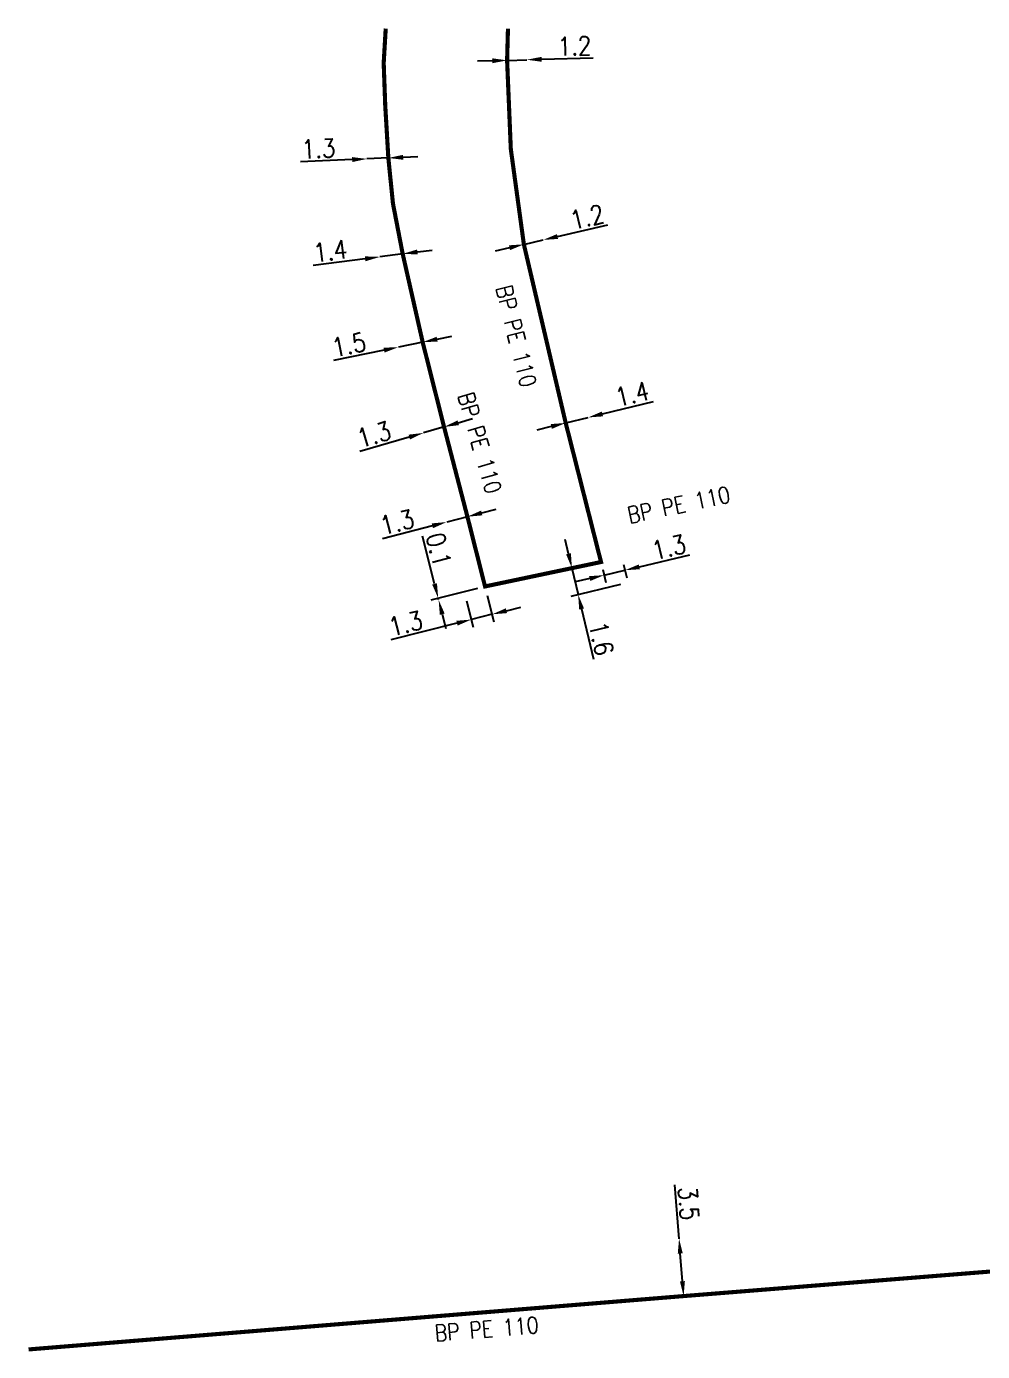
# Model space of a CAD drawing. Header units: millimetres. Extents: x 185000 to 186000, y 127990 to 129010.
# Drawn here: x 184999.9 to 185058, y 128919.5 to 129000.1 of the extents above; entities that cross this region are included whole.
import ezdxf
from ezdxf.enums import TextEntityAlignment as Align

# ---------------------------------------------------------------- set-up
doc = ezdxf.new("R2010")
doc.units = ezdxf.units.MM
doc.header["$PDMODE"] = 34
doc.linetypes.add('L_25_PE', pattern=[2000, 1000, 1000])
doc.layers.get('DEFPOINTS').update_dxf_attribs({"linetype": 'CONTINUOUS'})
doc.layers.add('L_150', color=1, linetype='CONTINUOUS')
doc.styles.get("Standard").update_dxf_attribs({"font": 'romans.shx', "width": 0.85})
doc.dimstyles.get("Standard").update_dxf_attribs({"dimtxt": 1.5, "dimasz": 1.2, "dimexe": 0.625, "dimexo": 0.625, "dimgap": 0.25, "dimtad": 1, "dimdec": 1, "dimzin": 0, "dimdsep": 46, "dimtxsty": 'Standard', "dimcen": -0.5, "dimadec": 0, "dimazin": 0, "dimtfac": 1, "dimtdec": 1, "dimtmove": 0, "dimatfit": 3, "dimfxl": 0, "dimtolj": 1, "dimtzin": 0, "dimarcsym": 0})

# ---------------------------------------------------------------- blocks, each defined once
blk = doc.blocks.new('*D559')
at = {"layer": 'DEFPOINTS', "color": 0, "linetype": 'Continuous', "transparency": 16777216}
for p in [(185032.651, 128976.011), (185034.011, 128976.345), (185034.011, 128976.345)]:
    blk.add_point(p, dxfattribs=at)
at = {"layer": 'L_150', "color": 0, "linetype": 'Continuous', "lineweight": -2, "transparency": 16777216}
for p, q in [((185034.885, 128976.56), (185037.98, 128977.321)), ((185031.777, 128975.796), (185030.904, 128975.581)), ((185032.651, 128976.011), (185034.011, 128976.345))]:
    blk.add_line(p, q, dxfattribs=at)
at = {"layer": 'L_150', "color": 0, "linetype": 'Continuous', "transparency": 16777216}
for points in [[(185034.849, 128976.705), (185034.921, 128976.414), (185034.011, 128976.345)], [(185031.742, 128975.942), (185031.813, 128975.65), (185032.651, 128976.011)]]:
    blk.add_solid(points, dxfattribs=at)
at = {"layer": 'L_150', "color": 0, "linetype": 'Continuous', "transparency": 16777216, "insert": (185036.691, 128977.776), "char_height": 1.125, "attachment_point": 5, "rotation": 13.80974}
blk.add_mtext('\\A1;1.4', dxfattribs=at)
blk = doc.blocks.new('*D560')
at = {"layer": 'DEFPOINTS', "color": 0, "linetype": 'Continuous', "transparency": 16777216}
for p in [(185031.277, 128987.146), (185031.277, 128987.146), (185030.108, 128986.874)]:
    blk.add_point(p, dxfattribs=at)
at = {"layer": 'L_150', "color": 0, "linetype": 'Continuous', "lineweight": -2, "transparency": 16777216}
for p, q in [((185032.154, 128987.35), (185035.214, 128988.063)), ((185030.108, 128986.874), (185031.277, 128987.146)), ((185029.232, 128986.67), (185028.355, 128986.465))]:
    blk.add_line(p, q, dxfattribs=at)
at = {"layer": 'L_150', "color": 0, "linetype": 'Continuous', "transparency": 16777216}
for points in [[(185032.119, 128987.496), (185032.188, 128987.204), (185031.277, 128987.146)], [(185029.198, 128986.816), (185029.266, 128986.523), (185030.108, 128986.874)]]:
    blk.add_solid(points, dxfattribs=at)
at = {"layer": 'L_150', "color": 0, "linetype": 'Continuous', "transparency": 16777216, "insert": (185033.952, 128988.539), "char_height": 1.125, "attachment_point": 5, "rotation": 13.11487}
blk.add_mtext('\\A1;1.2', dxfattribs=at)
blk = doc.blocks.new('*D561')
at = {"layer": 'DEFPOINTS', "color": 0, "linetype": 'Continuous', "transparency": 16777216}
for p in [(185029.089, 128998.067), (185030.288, 128998.103), (185030.288, 128998.103)]:
    blk.add_point(p, dxfattribs=at)
at = {"layer": 'L_150', "color": 0, "linetype": 'Continuous', "lineweight": -2, "transparency": 16777216}
for p, q in [((185028.189, 128998.04), (185027.289, 128998.013)), ((185029.089, 128998.067), (185030.288, 128998.103)), ((185031.188, 128998.13), (185034.328, 128998.225))]:
    blk.add_line(p, q, dxfattribs=at)
at = {"layer": 'L_150', "color": 0, "linetype": 'Continuous', "transparency": 16777216}
for points in [[(185028.184, 128998.19), (185028.193, 128997.89), (185029.089, 128998.067)], [(185031.183, 128998.28), (185031.192, 128997.98), (185030.288, 128998.103)]]:
    blk.add_solid(points, dxfattribs=at)
at = {"layer": 'L_150', "color": 0, "linetype": 'Continuous', "transparency": 16777216, "insert": (185033.185, 128998.941), "char_height": 1.125, "attachment_point": 5, "rotation": 1.72494}
blk.add_mtext('\\A1;1.2', dxfattribs=at)
blk = doc.blocks.new('*D562')
at = {"layer": 'DEFPOINTS', "color": 0, "linetype": 'Continuous', "transparency": 16777216}
for p in [(185033.029, 128967.18), (185036.434, 128966.286), (185033.409, 128965.572)]:
    blk.add_point(p, dxfattribs=at)
at = {"layer": 'L_150', "color": 0, "linetype": 'Continuous', "lineweight": -2, "transparency": 16777216}
for p, q in [((185032.822, 128968.056), (185032.615, 128968.932)), ((185033.029, 128967.18), (185033.409, 128965.572)), ((185035.978, 128966.178), (185032.953, 128965.464)), ((185033.616, 128964.696), (185034.338, 128961.638))]:
    blk.add_line(p, q, dxfattribs=at)
at = {"layer": 'L_150', "color": 0, "linetype": 'Continuous', "transparency": 16777216}
for points in [[(185032.968, 128968.091), (185032.676, 128968.022), (185033.029, 128967.18)], [(185033.762, 128964.73), (185033.47, 128964.661), (185033.409, 128965.572)]]:
    blk.add_solid(points, dxfattribs=at)
at = {"layer": 'L_150', "color": 0, "linetype": 'Continuous', "transparency": 16777216, "insert": (185034.81, 128962.901), "char_height": 1.125, "attachment_point": 5, "rotation": 283.28531}
blk.add_mtext('\\A1;1.6', dxfattribs=at)
blk = doc.blocks.new('*D563')
at = {"layer": 'DEFPOINTS', "color": 0, "linetype": 'Continuous', "transparency": 16777216}
for p in [(185036.064, 128967.852), (185034.799, 128967.553), (185036.253, 128967.053)]:
    blk.add_point(p, dxfattribs=at)
at = {"layer": 'L_150', "color": 0, "linetype": 'Continuous', "lineweight": -2, "transparency": 16777216}
for p, q in [((185037.129, 128967.26), (185040.187, 128967.982)), ((185034.907, 128967.097), (185035.095, 128966.298)), ((185034.988, 128966.754), (185036.253, 128967.053)), ((185036.172, 128967.396), (185036.361, 128966.597)), ((185034.112, 128966.547), (185033.236, 128966.34))]:
    blk.add_line(p, q, dxfattribs=at)
at = {"layer": 'L_150', "color": 0, "linetype": 'Continuous', "transparency": 16777216}
for points in [[(185037.094, 128967.406), (185037.163, 128967.114), (185036.253, 128967.053)], [(185034.077, 128966.693), (185034.146, 128966.401), (185034.988, 128966.754)]]:
    blk.add_solid(points, dxfattribs=at)
at = {"layer": 'L_150', "color": 0, "linetype": 'Continuous', "transparency": 16777216, "insert": (185038.923, 128968.454), "char_height": 1.125, "attachment_point": 5, "rotation": 13.28531}
blk.add_mtext('\\A1;1.3', dxfattribs=at)
blk = doc.blocks.new('*D564')
at = {"layer": 'DEFPOINTS', "color": 0, "linetype": 'Continuous', "transparency": 16777216}
for p in [(185026.676, 128970.31), (185025.418, 128969.983), (185025.418, 128969.983)]:
    blk.add_point(p, dxfattribs=at)
at = {"layer": 'L_150', "color": 0, "linetype": 'Continuous', "lineweight": -2, "transparency": 16777216}
for p, q in [((185026.676, 128970.31), (185025.418, 128969.983)), ((185027.547, 128970.536), (185028.418, 128970.763)), ((185024.547, 128969.757), (185021.506, 128968.966))]:
    blk.add_line(p, q, dxfattribs=at)
at = {"layer": 'L_150', "color": 0, "linetype": 'Continuous', "transparency": 16777216}
for points in [[(185027.51, 128970.681), (185027.585, 128970.391), (185026.676, 128970.31)], [(185024.509, 128969.902), (185024.585, 128969.611), (185025.418, 128969.983)]]:
    blk.add_solid(points, dxfattribs=at)
at = {"layer": 'L_150', "color": 0, "linetype": 'Continuous', "transparency": 16777216, "insert": (185022.402, 128969.974), "char_height": 1.125, "attachment_point": 5, "rotation": 14.56568}
blk.add_mtext('\\A1;1.3', dxfattribs=at)
blk = doc.blocks.new('*D565')
at = {"layer": 'DEFPOINTS', "color": 0, "linetype": 'Continuous', "transparency": 16777216}
for p in [(185027.748, 128966.067), (185024.926, 128965.25), (185024.926, 128965.25)]:
    blk.add_point(p, dxfattribs=at)
at = {"layer": 'L_150', "color": 0, "linetype": 'Continuous', "lineweight": -2, "transparency": 16777216}
for p, q in [((185024.681, 128966.22), (185023.945, 128969.134)), ((185027.293, 128965.952), (185024.447, 128965.233)), ((185024.926, 128965.25), (185024.901, 128965.348)), ((185024.472, 128965.136), (185024.472, 128965.136)), ((185025.146, 128964.378), (185025.367, 128963.505))]:
    blk.add_line(p, q, dxfattribs=at)
at = {"layer": 'L_150', "color": 0, "linetype": 'Continuous', "transparency": 16777216}
for points in [[(185024.826, 128966.257), (185024.536, 128966.184), (185024.901, 128965.348)], [(185025.292, 128964.414), (185025.001, 128964.341), (185024.926, 128965.25)]]:
    blk.add_solid(points, dxfattribs=at)
at = {"layer": 'L_150', "color": 0, "linetype": 'Continuous', "transparency": 16777216, "insert": (185024.93, 128968.297), "char_height": 1.125, "attachment_point": 5, "rotation": 284.17309}
blk.add_mtext('\\A1;0.1', dxfattribs=at)
blk = doc.blocks.new('*D566')
at = {"layer": 'DEFPOINTS', "color": 0, "linetype": 'Continuous', "transparency": 16777216}
for p in [(185026.512, 128965.651), (185027.772, 128965.969), (185026.916, 128964.053)]:
    blk.add_point(p, dxfattribs=at)
at = {"layer": 'L_150', "color": 0, "linetype": 'Continuous', "lineweight": -2, "transparency": 16777216}
for p, q in [((185027.887, 128965.515), (185028.291, 128963.917)), ((185026.627, 128965.197), (185027.031, 128963.598)), ((185029.049, 128964.592), (185029.921, 128964.812)), ((185026.043, 128963.832), (185022.014, 128962.815)), ((185028.176, 128964.371), (185026.916, 128964.053))]:
    blk.add_line(p, q, dxfattribs=at)
at = {"layer": 'L_150', "color": 0, "linetype": 'Continuous', "transparency": 16777216}
for points in [[(185029.012, 128964.737), (185029.085, 128964.446), (185028.176, 128964.371)], [(185026.006, 128963.978), (185026.08, 128963.687), (185026.916, 128964.053)]]:
    blk.add_solid(points, dxfattribs=at)
at = {"layer": 'L_150', "color": 0, "linetype": 'Continuous', "transparency": 16777216, "insert": (185022.917, 128963.816), "char_height": 1.125, "attachment_point": 5, "rotation": 14.1766}
blk.add_mtext('\\A1;1.3', dxfattribs=at)
blk = doc.blocks.new('*D567')
at = {"layer": 'DEFPOINTS', "color": 0, "linetype": 'Continuous', "transparency": 16777216}
for p in [(185025.256, 128975.77), (185024.008, 128975.406), (185024.008, 128975.406)]:
    blk.add_point(p, dxfattribs=at)
at = {"layer": 'L_150', "color": 0, "linetype": 'Continuous', "lineweight": -2, "transparency": 16777216}
for p, q in [((185025.256, 128975.77), (185024.008, 128975.406)), ((185026.12, 128976.022), (185026.984, 128976.273)), ((185023.144, 128975.154), (185020.127, 128974.275))]:
    blk.add_line(p, q, dxfattribs=at)
at = {"layer": 'L_150', "color": 0, "linetype": 'Continuous', "transparency": 16777216}
for points in [[(185026.078, 128976.166), (185026.162, 128975.878), (185025.256, 128975.77)], [(185023.102, 128975.298), (185023.186, 128975.01), (185024.008, 128975.406)]]:
    blk.add_solid(points, dxfattribs=at)
at = {"layer": 'L_150', "color": 0, "linetype": 'Continuous', "transparency": 16777216, "insert": (185020.994, 128975.309), "char_height": 1.125, "attachment_point": 5, "rotation": 16.2476}
blk.add_mtext('\\A1;1.3', dxfattribs=at)
blk = doc.blocks.new('*D568')
at = {"layer": 'DEFPOINTS', "color": 0, "linetype": 'Continuous', "transparency": 16777216}
for p in [(185022.488, 128980.622), (185022.488, 128980.622), (185023.957, 128980.925)]:
    blk.add_point(p, dxfattribs=at)
at = {"layer": 'L_150', "color": 0, "linetype": 'Continuous', "lineweight": -2, "transparency": 16777216}
for p, q in [((185023.957, 128980.925), (185022.488, 128980.622)), ((185024.838, 128981.108), (185025.72, 128981.29)), ((185021.607, 128980.44), (185018.53, 128979.804))]:
    blk.add_line(p, q, dxfattribs=at)
at = {"layer": 'L_150', "color": 0, "linetype": 'Continuous', "transparency": 16777216}
for points in [[(185021.576, 128980.587), (185021.637, 128980.293), (185022.488, 128980.622)], [(185024.808, 128981.254), (185024.869, 128980.961), (185023.957, 128980.925)]]:
    blk.add_solid(points, dxfattribs=at)
at = {"layer": 'L_150', "color": 0, "linetype": 'Continuous', "transparency": 16777216, "insert": (185019.476, 128980.766), "char_height": 1.125, "attachment_point": 5, "rotation": 11.67176}
blk.add_mtext('\\A1;1.5', dxfattribs=at)
blk = doc.blocks.new('*D569')
at = {"layer": 'DEFPOINTS', "color": 0, "linetype": 'Continuous', "transparency": 16777216}
for p in [(185022.742, 128986.295), (185021.354, 128986.112), (185021.354, 128986.112)]:
    blk.add_point(p, dxfattribs=at)
at = {"layer": 'L_150', "color": 0, "linetype": 'Continuous', "lineweight": -2, "transparency": 16777216}
for p, q in [((185022.742, 128986.295), (185021.354, 128986.112)), ((185023.634, 128986.412), (185024.527, 128986.529)), ((185020.462, 128985.995), (185017.301, 128985.579))]:
    blk.add_line(p, q, dxfattribs=at)
at = {"layer": 'L_150', "color": 0, "linetype": 'Continuous', "transparency": 16777216}
for points in [[(185023.615, 128986.561), (185023.654, 128986.263), (185022.742, 128986.295)], [(185020.442, 128986.143), (185020.481, 128985.846), (185021.354, 128986.112)]]:
    blk.add_solid(points, dxfattribs=at)
at = {"layer": 'L_150', "color": 0, "linetype": 'Continuous', "transparency": 16777216, "insert": (185018.338, 128986.472), "char_height": 1.125, "attachment_point": 5, "rotation": 7.49317}
blk.add_mtext('\\A1;1.4', dxfattribs=at)
blk = doc.blocks.new('*D570')
at = {"layer": 'DEFPOINTS', "color": 0, "linetype": 'Continuous', "transparency": 16777216}
for p in [(185020.571, 128992.071), (185020.571, 128992.071), (185021.87, 128992.129)]:
    blk.add_point(p, dxfattribs=at)
at = {"layer": 'L_150', "color": 0, "linetype": 'Continuous', "lineweight": -2, "transparency": 16777216}
for p, q in [((185019.672, 128992.031), (185016.533, 128991.892)), ((185021.87, 128992.129), (185020.571, 128992.071)), ((185022.769, 128992.168), (185023.668, 128992.208))]:
    blk.add_line(p, q, dxfattribs=at)
at = {"layer": 'L_150', "color": 0, "linetype": 'Continuous', "transparency": 16777216}
for points in [[(185019.665, 128992.181), (185019.679, 128991.881), (185020.571, 128992.071)], [(185022.762, 128992.318), (185022.775, 128992.019), (185021.87, 128992.129)]]:
    blk.add_solid(points, dxfattribs=at)
at = {"layer": 'L_150', "color": 0, "linetype": 'Continuous', "transparency": 16777216, "insert": (185017.62, 128992.691), "char_height": 1.125, "attachment_point": 5, "rotation": 2.53908}
blk.add_mtext('\\A1;1.3', dxfattribs=at)
blk = doc.blocks.new('*D1214')
at = {"layer": 'DEFPOINTS', "color": 0, "linetype": 'Continuous', "transparency": 16777216}
for p in [(185039.542, 128926.394), (185039.542, 128926.394), (185039.819, 128922.905)]:
    blk.add_point(p, dxfattribs=at)
at = {"layer": 'L_150', "color": 0, "linetype": 'Continuous', "lineweight": -2, "transparency": 16777216}
for p, q in [((185039.542, 128926.394), (185039.283, 128929.662)), ((185039.748, 128923.802), (185039.613, 128925.497))]:
    blk.add_line(p, q, dxfattribs=at)
at = {"layer": 'L_150', "color": 0, "linetype": 'Continuous', "transparency": 16777216}
for points in [[(185039.763, 128925.509), (185039.464, 128925.485), (185039.542, 128926.394)], [(185039.897, 128923.814), (185039.598, 128923.79), (185039.819, 128922.905)]]:
    blk.add_solid(points, dxfattribs=at)
at = {"layer": 'L_150', "color": 0, "linetype": 'Continuous', "transparency": 16777216, "insert": (185040.125, 128928.536), "char_height": 1.125, "attachment_point": 5, "rotation": 274.53331}
blk.add_mtext('\\A1;3.5', dxfattribs=at)

msp = doc.modelspace()

# ---------------------------------------------------------------- linework, layer by layer
at = {"layer": 'L_150', "linetype": 'L_25_PE', "const_width": 0.25, "flags": 128}
msp.add_lwpolyline([(185021.71, 129000), (185021.587, 128997.899), (185021.68, 128995.339), (185021.87, 128992.129), (185022.152, 128989.347), (185022.742, 128986.295), (185023.957, 128980.925), (185025.256, 128975.77), (185026.676, 128970.31), (185027.748, 128966.067), (185033.029, 128967.18), (185034.799, 128967.553), (185032.651, 128976.011), (185030.108, 128986.874), (185029.314, 128992.675), (185029.089, 128998.067), (185029.142, 129000)], dxfattribs=at)
at = {"layer": 'L_150', "linetype": 'L_25_PE', "ltscale": 0.5, "const_width": 0.25, "flags": 128}
msp.add_lwpolyline([(185000, 128919.659), (185039.819, 128922.905), (185059.883, 128924.511), (185066.861, 128925.065), (185073.65, 128928.413), (185080.21, 128928.183), (185086.885, 128928.764), (185092.798, 128929.753), (185093.697, 128929.792), (185094.189, 128929.813), (185104.417, 128930.256), (185105.516, 128930.304), (185105.516, 128930.304), (185106.837, 128928.425), (185113.39, 128928.907), (185139.703, 128931.038), (185171.309, 128933.505), (185174.806, 128933.895), (185180.874, 128934.571), (185197.646, 128936.439), (185231.286, 128940.079), (185249.636, 128941.996), (185252.055, 128947.628), (185247.277, 128958.591), (185246.899, 128959.676), (185246.552, 128960.669)], dxfattribs=at)

# ---------------------------------------------------------------- texts
at = {"layer": 'L_150', "linetype": 'Continuous', "width": 0.85}
for rotation, p in [(284.16617, (185029.642, 128981.291)), (286.01962, (185027.426, 128974.795)), (11.90682, (185039.523, 128971.031)), (4.66075, (185027.843, 128920.901))]:
    msp.add_text('BP PE 110', height=1, rotation=rotation, dxfattribs=at).set_placement(p, align=Align.MIDDLE)

# ---------------------------------------------------------------- dimensions: what is measured, and where the dimension line sits
at = {"layer": 'L_150', "linetype": 'Continuous'}
for base, p1, p2, angle, picture, middle in [((185030.288, 128998.103), (185029.089, 128998.067), (185030.288, 128998.103), 181.72494, '*D561', (185033.208, 128998.191)), ((185020.571, 128992.071), (185021.87, 128992.129), (185020.571, 128992.071), 2.53908, '*D570', (185017.653, 128991.942)), ((185031.277, 128987.146), (185030.108, 128986.874), (185031.277, 128987.146), 193.11487, '*D560', (185034.122, 128987.809)), ((185021.354, 128986.112), (185022.742, 128986.295), (185021.354, 128986.112), 7.49317, '*D569', (185018.435, 128985.728)), ((185022.488, 128980.622), (185023.957, 128980.925), (185022.488, 128980.622), 11.67176, '*D568', (185019.627, 128980.031)), ((185034.011, 128976.345), (185032.651, 128976.011), (185034.011, 128976.345), 193.80974, '*D559', (185036.87, 128977.048)), ((185024.008, 128975.406), (185025.256, 128975.77), (185024.008, 128975.406), 16.2476, '*D567', (185021.204, 128974.589)), ((185025.418, 128969.983), (185026.676, 128970.31), (185025.418, 128969.983), 14.56568, '*D564', (185022.591, 128969.248)), ((185024.926, 128965.25), (185027.748, 128966.067), (185024.926, 128965.25), 104.17309, '*D565', (185024.203, 128968.114)), ((185036.253, 128967.053), (185034.799, 128967.553), (185036.064, 128967.852), 193.28531, '*D563', (185039.096, 128967.724)), ((185026.916, 128964.053), (185027.772, 128965.969), (185026.512, 128965.651), 14.1766, '*D566', (185023.101, 128963.089)), ((185039.542, 128926.394), (185039.819, 128922.905), (185039.542, 128926.394), 274.53331, '*D1214', (185039.377, 128928.477))]:
    dim = msp.add_linear_dim(base=base, p1=p1, p2=p2, angle=angle, dimstyle='Standard', override={"dimscale": 0.75}, dxfattribs=at)
    dim.commit()
    dim.dimension.update_dxf_attribs({"geometry": picture, "text_midpoint": middle, "dimtype": 160})
dim = msp.add_linear_dim(base=(185033.409, 128965.572), p1=(185033.029, 128967.18), p2=(185036.434, 128966.286), angle=103.28531, text='1.6', dimstyle='Standard', override={"dimscale": 0.75}, dxfattribs=at)
dim.commit()
dim.dimension.update_dxf_attribs({"geometry": '*D562', "text_midpoint": (185034.08, 128962.729), "dimtype": 160})

doc.saveas('drawing.dxf')
